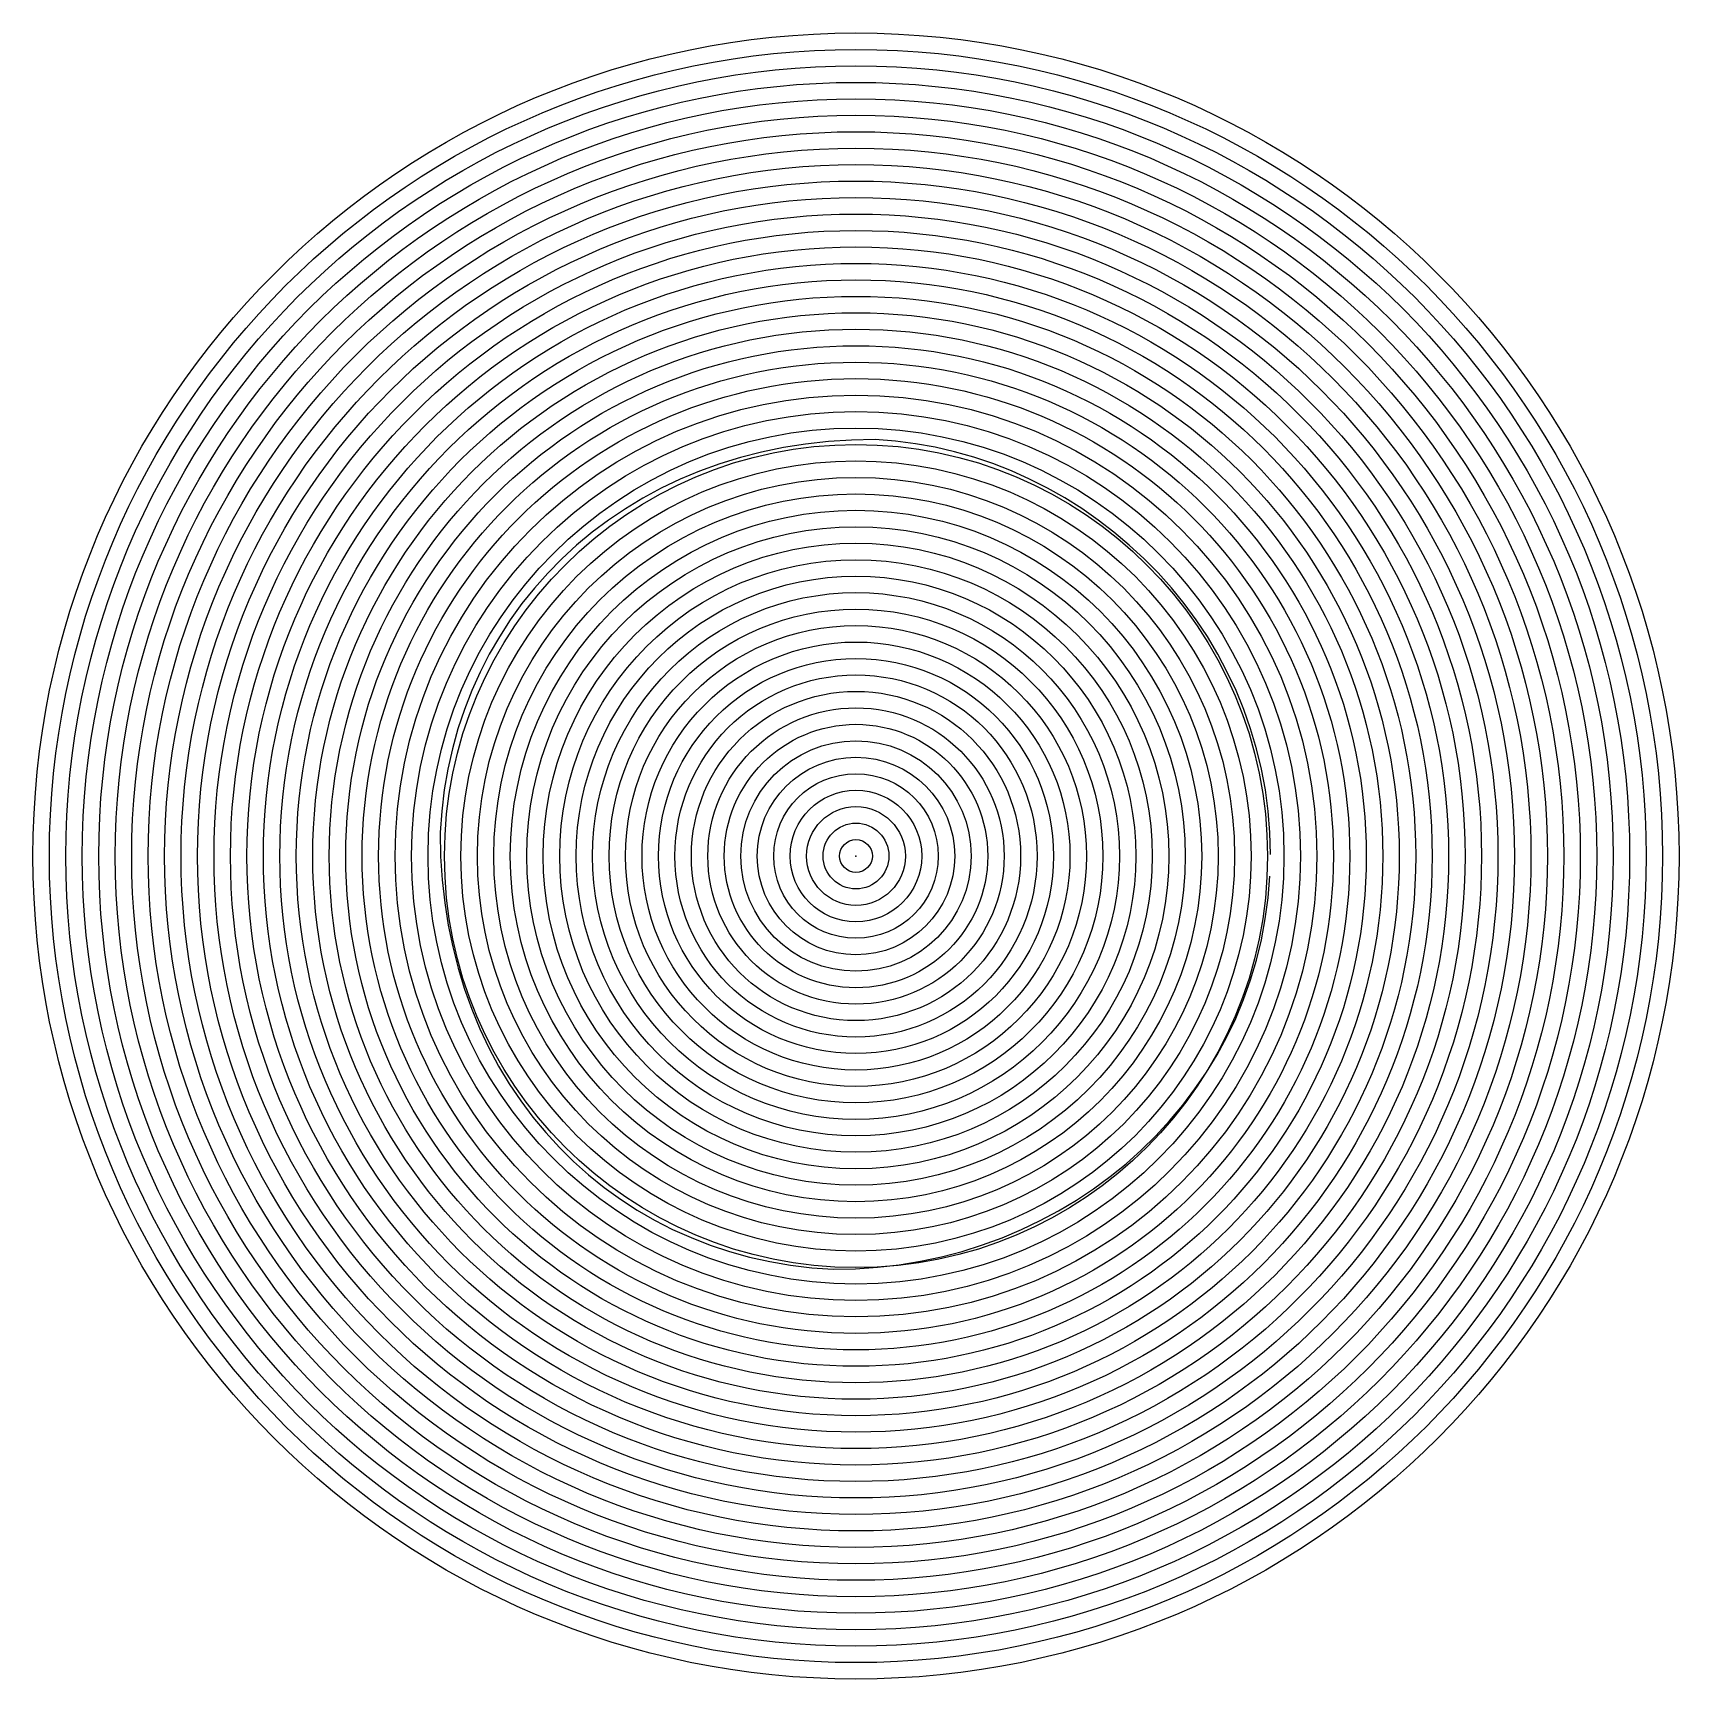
# Model space of a CAD drawing. Header units: metres. Extents: x 507606 to 508087, y 6966978 to 6967359.
# Drawn here: x 507883.714 to 507884.2138, y 6967194.5214 to 6967195.0212 of the extents above; entities that cross this region are included whole.
import ezdxf

# ---------------------------------------------------------------- set-up
doc = ezdxf.new("R2010")
doc.units = ezdxf.units.M
doc.layers.add('mga2020VEG_TREE', color=252, linetype='Continuous')

# ---------------------------------------------------------------- blocks, each defined once
blk = doc.blocks.new('BAC V TREE')
for p, q in [((-0.0984, 0.8046), (-0.1419, 0.7977)), ((-0.054, 0.8095), (-0.0984, 0.8046)), ((-0.0086, 0.8125), (-0.054, 0.8095)), ((0.0377, 0.8134), (-0.0086, 0.8125)), ((0.077, 0.8104), (0.0377, 0.8134)), ((0.116, 0.8054), (0.077, 0.8104)), ((0.1545, 0.7984), (0.116, 0.8054)), ((-0.2258, 0.7783), (-0.2662, 0.7659)), ((-0.1844, 0.7889), (-0.2258, 0.7783)), ((-0.1419, 0.7977), (-0.1844, 0.7889)), ((0.1926, 0.7896), (0.1545, 0.7984)), ((0.2302, 0.7789), (0.1926, 0.7896)), ((0.2672, 0.7664), (0.2302, 0.7789)), ((-0.3055, 0.7517), (-0.3435, 0.7359)), ((-0.2662, 0.7659), (-0.3055, 0.7517)), ((0.3035, 0.7522), (0.2672, 0.7664)), ((0.3391, 0.7362), (0.3035, 0.7522)), ((-0.3804, 0.7183), (-0.4161, 0.6991)), ((-0.3435, 0.7359), (-0.3804, 0.7183)), ((0.3739, 0.7186), (0.3391, 0.7362)), ((0.4078, 0.6994), (0.3739, 0.7186)), ((-0.4505, 0.6784), (-0.4836, 0.6561)), ((-0.4161, 0.6991), (-0.4505, 0.6784)), ((0.4409, 0.6786), (0.4078, 0.6994)), ((0.4729, 0.6563), (0.4409, 0.6786)), ((-0.4836, 0.6561), (-0.5153, 0.6324)), ((0.5039, 0.6326), (0.4729, 0.6563)), ((-0.5153, 0.6324), (-0.5457, 0.6072)), ((0.5338, 0.6073), (0.5039, 0.6326)), ((-0.5746, 0.5806), (-0.6021, 0.5527)), ((-0.5457, 0.6072), (-0.5746, 0.5806)), ((0.5626, 0.5807), (0.5338, 0.6073)), ((0.59, 0.5528), (0.5626, 0.5807)), ((-0.6021, 0.5527), (-0.6281, 0.5235)), ((0.6162, 0.5235), (0.59, 0.5528)), ((-0.6281, 0.5235), (-0.6525, 0.493)), ((0.641, 0.493), (0.6162, 0.5235)), ((-0.6525, 0.493), (-0.6754, 0.4613)), ((0.6644, 0.4613), (0.641, 0.493)), ((-0.6754, 0.4613), (-0.6966, 0.4284)), ((0.6863, 0.4285), (0.6644, 0.4613)), ((-0.6966, 0.4284), (-0.7163, 0.3944)), ((0.7066, 0.3945), (0.6863, 0.4285)), ((-0.7163, 0.3944), (-0.7342, 0.3594)), ((0.7253, 0.3594), (0.7066, 0.3945)), ((-0.7342, 0.3594), (-0.7504, 0.3233)), ((0.7423, 0.3233), (0.7253, 0.3594)), ((-0.7504, 0.3233), (-0.7648, 0.2862)), ((0.7575, 0.2863), (0.7423, 0.3233)), ((-0.7648, 0.2862), (-0.7774, 0.2482)), ((0.7709, 0.2482), (0.7575, 0.2863)), ((-0.7774, 0.2482), (-0.7882, 0.2093)), ((0.7824, 0.2093), (0.7709, 0.2482)), ((-0.7882, 0.2093), (-0.7971, 0.1696)), ((0.792, 0.1696), (0.7824, 0.2093)), ((-0.7971, 0.1696), (-0.8041, 0.1291)), ((0.7996, 0.1291), (0.792, 0.1696)), ((-0.8041, 0.1291), (-0.8092, 0.0878)), ((0.805, 0.0878), (0.7996, 0.1291)), ((-0.8092, 0.0878), (-0.8123, 0.0457)), ((0.8084, 0.0457), (0.805, 0.0878)), ((-0.8123, 0.0457), (-0.8113, -0.0008)), ((0.8095, 0.0031), (0.8084, 0.0457)), ((-0.8113, -0.0008), (-0.8084, -0.0465)), ((-0.8084, -0.0465), (-0.8034, -0.0912)), ((0.805, -0.0816), (0.8084, -0.0396)), ((-0.8034, -0.0912), (-0.7965, -0.1349)), ((0.7995, -0.1229), (0.805, -0.0816)), ((0.7919, -0.1635), (0.7995, -0.1229)), ((-0.7965, -0.1349), (-0.7878, -0.1776)), ((-0.7878, -0.1776), (-0.7771, -0.2192)), ((0.7823, -0.2032), (0.7919, -0.1635)), ((-0.7771, -0.2192), (-0.7647, -0.2598)), ((0.7706, -0.2421), (0.7823, -0.2032)), ((0.757, -0.2801), (0.7706, -0.2421)), ((-0.7647, -0.2598), (-0.7506, -0.2992)), ((0.7416, -0.3172), (0.757, -0.2801)), ((-0.7506, -0.2992), (-0.7347, -0.3374)), ((0.7243, -0.3533), (0.7416, -0.3172)), ((-0.7347, -0.3374), (-0.7171, -0.3745)), ((0.7053, -0.3883), (0.7243, -0.3533)), ((-0.7171, -0.3745), (-0.698, -0.4103)), ((-0.698, -0.4103), (-0.6772, -0.4448)), ((0.6845, -0.4223), (0.7053, -0.3883)), ((-0.6772, -0.4448), (-0.655, -0.478)), ((0.6621, -0.4551), (0.6845, -0.4223)), ((-0.655, -0.478), (-0.6312, -0.5098)), ((0.6382, -0.4868), (0.6621, -0.4551)), ((-0.6312, -0.5098), (-0.606, -0.5403)), ((0.6126, -0.5173), (0.6382, -0.4868)), ((-0.606, -0.5403), (-0.5794, -0.5693)), ((0.5572, -0.5745), (0.5856, -0.5466)), ((0.5856, -0.5466), (0.6126, -0.5173)), ((-0.5794, -0.5693), (-0.5515, -0.5968)), ((0.5274, -0.6011), (0.5572, -0.5745)), ((-0.5515, -0.5968), (-0.5223, -0.6229)), ((0.4963, -0.6262), (0.5274, -0.6011)), ((-0.5223, -0.6229), (-0.4918, -0.6474)), ((0.464, -0.65), (0.4963, -0.6262)), ((-0.4918, -0.6474), (-0.4601, -0.6703)), ((-0.4601, -0.6703), (-0.4272, -0.6916)), ((0.3958, -0.693), (0.4305, -0.6723)), ((0.4305, -0.6723), (0.464, -0.65)), ((-0.4272, -0.6916), (-0.3933, -0.7112)), ((0.36, -0.7122), (0.3958, -0.693)), ((-0.3933, -0.7112), (-0.3582, -0.7292)), ((-0.3582, -0.7292), (-0.3221, -0.7454)), ((0.2855, -0.7456), (0.3232, -0.7297)), ((0.3232, -0.7297), (0.36, -0.7122)), ((-0.3221, -0.7454), (-0.2851, -0.7598)), ((-0.2851, -0.7598), (-0.2471, -0.7725)), ((0.2073, -0.7722), (0.2468, -0.7598)), ((0.2468, -0.7598), (0.2855, -0.7456)), ((-0.2471, -0.7725), (-0.2082, -0.7833)), ((-0.2082, -0.7833), (-0.1684, -0.7922)), ((-0.1684, -0.7922), (-0.1279, -0.7992)), ((-0.1279, -0.7992), (-0.0866, -0.8042)), ((-0.0011, -0.8064), (0.0418, -0.8034)), ((0.0418, -0.8034), (0.0842, -0.7985)), ((0.0842, -0.7985), (0.1259, -0.7916)), ((0.1259, -0.7916), (0.167, -0.7828)), ((0.167, -0.7828), (0.2073, -0.7722)), ((-0.0866, -0.8042), (-0.0446, -0.8073)), ((-0.0446, -0.8073), (-0.0011, -0.8064))]:
    blk.add_line(p, q)
blk = doc.blocks.new('BAC TRUNK FILLED')
for radius in [0.5, 0.49, 0.48, 0.47, 0.46, 0.45, 0.44, 0.43, 0.42, 0.41, 0.4, 0.39, 0.38, 0.37, 0.36, 0.35, 0.34, 0.33, 0.32, 0.31, 0.3, 0.29, 0.28, 0.27, 0.26, 0.25, 0.24, 0.23, 0.22, 0.21, 0.2, 0.19, 0.18, 0.17, 0.16, 0.15, 0.14, 0.13, 0.12, 0.11, 0.1, 0.09, 0.08, 0.07, 0.06, 0.05, 0.04, 0.03, 0.02, 0.01]:
    blk.add_circle((0, 0), radius)
blk = doc.blocks.new('XE_SURVEY')
at = {"layer": 'mga2020VEG_TREE'}
blk.add_point((507883.96388, 6967194.77127, 5.16357), dxfattribs=at)
blk.add_point((507883.96388, 6967194.77127, 5.16357), dxfattribs=at)
blk.add_point((507883.96388, 6967194.77127, 5.16357), dxfattribs=at)
blk.add_point((507883.96388, 6967194.77127, 5.16357), dxfattribs=at)
at = {"layer": 'mga2020VEG_TREE', "rotation": 0.001583333339407246}
for name, xscale, yscale, zscale in [('BAC V TREE', 0.1554417355589352, 0.1554417355589352, 0.1554417355589352), ('BAC TRUNK FILLED', 0.49979336676, 0.49979336676, 0.49979336676)]:
    blk.add_blockref(name, (507883.96388, 6967194.77127, 5.16357), dxfattribs=dict(at, xscale=xscale, yscale=yscale, zscale=zscale))

msp = doc.modelspace()

# ---------------------------------------------------------------- block references
msp.add_blockref('XE_SURVEY', (0, 0))

doc.saveas('drawing.dxf')
